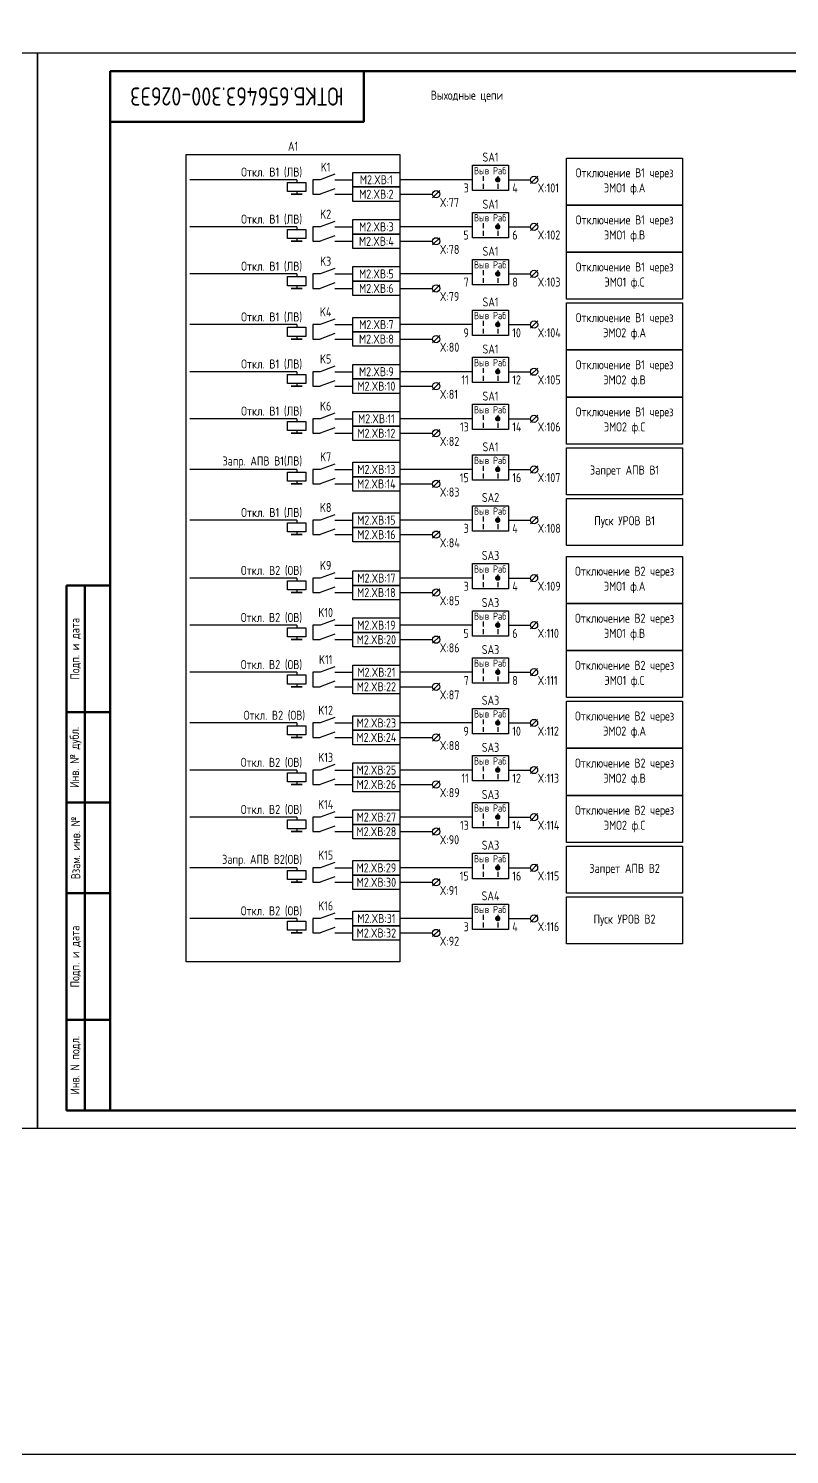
# Model space of a CAD drawing. Header units: millimetres. Extents: x -1117 to 4405, y -90 to 586.
# Drawn here: x 837.5 to 1047.5, y -90 to 303.8 of the extents above; entities that cross this region are included whole.
import ezdxf

# ---------------------------------------------------------------- set-up
doc = ezdxf.new("R2010")
doc.units = ezdxf.units.MM
doc.styles.add('Gost_type_A', font='GOST_A.TTF')

# ---------------------------------------------------------------- blocks, each defined once
blk = doc.blocks.new('Формат_А3')
blk.add_lwpolyline([(-420, 297), (0, 297), (0, 0), (-420, 0)], close=True)
at = {"lineweight": 50}
blk.add_lwpolyline([(-400, 292), (-5, 292), (-5, 5), (-400, 5)], close=True, dxfattribs=at)
blk = doc.blocks.new('Штамп угловой верхний')
at = {"lineweight": 50}
blk.add_lwpolyline([(0, 0), (70, 0), (70, -14), (0, -14)], close=True, dxfattribs=at)
blk = doc.blocks.new('Штамп левый нижний')
at = {"lineweight": 50}
for points in [[(-12, 145), (-7, 145), (-7, 110), (-12, 110)], [(-7, 145), (0, 145), (0, 110), (-7, 110)], [(-12, 110), (-7, 110), (-7, 85), (-12, 85)], [(-7, 110), (0, 110), (0, 85), (-7, 85)], [(-12, 85), (-7, 85), (-7, 60), (-12, 60)], [(-7, 85), (0, 85), (0, 60), (-7, 60)], [(-12, 60), (-7, 60), (-7, 25), (-12, 25)], [(-7, 60), (0, 60), (0, 25), (-7, 25)], [(-12, 25), (-7, 25), (-7, 0), (-12, 0)], [(-7, 25), (0, 25), (0, 0), (-7, 0)]]:
    blk.add_lwpolyline(points, close=True, dxfattribs=at)
at = {"char_height": 2.5, "attachment_point": 5, "rotation": 90, "style": 'Gost_type_A'}
for s, insert, width in [('Подп. и дата', (-9.5, 127.5), 35), ('Инв. № дубл.', (-9.5, 97.5), 25), ('Взам. инв. №', (-9.5, 72.5), 25), ('Подп. и дата', (-9.5, 42.5), 35), ('Инв. N подл.', (-9.5, 12.5), 25)]:
    blk.add_mtext(s, dxfattribs=dict(at, insert=insert, width=width))
blk = doc.blocks.new('POINT')
at = {"const_width": 0.75}
blk.add_lwpolyline([(-0.375, 0, 1), (0.375, 0, 1)], format="xyb", close=True, dxfattribs=at)
blk = doc.blocks.new('Переключатель_положение')
for p, q in [((2, 1), (2, -0.34)), ((2, -1.14), (2, -2.49))]:
    blk.add_line(p, q)

msp = doc.modelspace()

# ---------------------------------------------------------------- linework, layer by layer
for p, q in [((911.5, 262), (882, 262)), ((911.5, 262), (911.5, 261.25)), ((960, 262), (940, 262)), ((978.01, 263), (976.01, 261)), ((911.5, 258.75), (911.5, 258)), ((940, 258), (949, 258)), ((951.01, 259), (949.01, 257)), ((911.5, 249), (882, 249)), ((911.5, 249), (911.5, 248.25)), ((960, 249), (940, 249)), ((978.01, 250), (976.01, 248)), ((911.5, 245.75), (911.5, 245)), ((940, 245), (949, 245)), ((951.01, 246), (949.01, 244)), ((978.01, 237), (976.01, 235)), ((911.5, 236), (882, 236)), ((911.5, 236), (911.5, 235.25)), ((911.5, 232.75), (911.5, 232)), ((960, 236), (940, 236)), ((951.01, 233), (949.01, 231)), ((940, 232), (949, 232)), ((911.5, 222), (882, 222)), ((911.5, 222), (911.5, 221.25)), ((960, 222), (940, 222)), ((978.01, 223), (976.01, 221)), ((911.5, 218.75), (911.5, 218)), ((940, 218), (949, 218)), ((951.01, 219), (949.01, 217)), ((911.5, 209), (882, 209)), ((911.5, 209), (911.5, 208.25)), ((960, 209), (940, 209)), ((978.01, 210), (976.01, 208)), ((911.5, 205.75), (911.5, 205)), ((940, 205), (949, 205)), ((951.01, 206), (949.01, 204)), ((978.01, 197), (976.01, 195)), ((911.5, 196), (882, 196)), ((911.5, 196), (911.5, 195.25)), ((960, 196), (940, 196)), ((951.01, 193), (949.01, 191)), ((911.5, 192.75), (911.5, 192)), ((940, 192), (949, 192)), ((911.5, 182), (882, 182)), ((911.5, 182), (911.5, 181.25)), ((960, 182), (940, 182)), ((978.01, 183), (976.01, 181)), ((911.5, 178.75), (911.5, 178)), ((940, 178), (949, 178)), ((951.01, 179), (949.01, 177)), ((911.5, 168), (882, 168)), ((911.5, 168), (911.5, 167.25)), ((960, 168), (940, 168)), ((978.01, 169), (976.01, 167)), ((911.5, 164.75), (911.5, 164)), ((940, 164), (949, 164)), ((951.01, 165), (949.01, 163)), ((911.5, 152), (882, 152)), ((911.5, 152), (911.5, 151.25)), ((960, 152), (940, 152)), ((978, 153), (976, 151)), ((911.5, 148.75), (911.5, 148)), ((940, 148), (949, 148)), ((951, 149), (949, 147)), ((911.5, 139), (882, 139)), ((911.5, 139), (911.5, 138.25)), ((960, 139), (940, 139)), ((978, 140), (976, 138)), ((911.5, 135.75), (911.5, 135)), ((940, 135), (949, 135)), ((951, 136), (949, 134)), ((978, 127), (976, 125)), ((911.5, 126), (882, 126)), ((911.5, 126), (911.5, 125.25)), ((911.5, 122.75), (911.5, 122)), ((960, 126), (940, 126)), ((951, 123), (949, 121)), ((940, 122), (949, 122)), ((911.5, 112), (882, 112)), ((911.5, 112), (911.5, 111.25)), ((960, 112), (940, 112)), ((978, 113), (976, 111)), ((911.5, 108.75), (911.5, 108)), ((940, 108), (949, 108)), ((951, 109), (949, 107)), ((911.5, 99), (882, 99)), ((911.5, 99), (911.5, 98.25)), ((960, 99), (940, 99)), ((978, 100), (976, 98)), ((911.5, 95.75), (911.5, 95)), ((940, 95), (949, 95)), ((951, 96), (949, 94)), ((978, 87), (976, 85)), ((911.5, 86), (882, 86)), ((911.5, 86), (911.5, 85.25)), ((911.5, 82.75), (911.5, 82)), ((960, 86), (940, 86)), ((951, 83), (949, 81)), ((940, 82), (949, 82)), ((911.5, 72), (882, 72)), ((911.5, 72), (911.5, 71.25)), ((960, 72), (940, 72)), ((978, 73), (976, 71)), ((911.5, 68.75), (911.5, 68)), ((940, 68), (949, 68)), ((951, 69), (949, 67)), ((911.5, 58), (882, 58)), ((911.5, 58), (911.5, 57.25)), ((960, 58), (940, 58)), ((978, 59), (976, 57)), ((911.5, 54.75), (911.5, 54)), ((940, 54), (949, 54)), ((951, 55), (949, 53))]:
    msp.add_line(p, q)
at = {"ltscale": 1.08}
for p, q in [((918, 262), (916, 262)), ((916, 262), (916, 258)), ((922, 262), (927, 262)), ((916, 258), (918, 258)), ((922, 258), (927, 258)), ((918, 249), (916, 249)), ((916, 249), (916, 245)), ((922, 249), (927, 249)), ((916, 245), (918, 245)), ((922, 245), (927, 245)), ((918, 236), (916, 236)), ((916, 236), (916, 232)), ((922, 236), (927, 236)), ((916, 232), (918, 232)), ((922, 232), (927, 232)), ((918, 222), (916, 222)), ((916, 222), (916, 218)), ((922, 222), (927, 222)), ((916, 218), (918, 218)), ((922, 218), (927, 218)), ((918, 209), (916, 209)), ((916, 209), (916, 205)), ((922, 209), (927, 209)), ((916, 205), (918, 205)), ((922, 205), (927, 205)), ((918, 196), (916, 196)), ((916, 196), (916, 192)), ((922, 196), (927, 196)), ((916, 192), (918, 192)), ((922, 192), (927, 192)), ((918, 182), (916, 182)), ((916, 182), (916, 178)), ((922, 182), (927, 182)), ((916, 178), (918, 178)), ((922, 178), (927, 178)), ((918, 168), (916, 168)), ((916, 168), (916, 164)), ((922, 168), (927, 168)), ((916, 164), (918, 164)), ((922, 164), (927, 164)), ((918, 152), (916, 152)), ((916, 152), (916, 148)), ((922, 152), (927, 152)), ((916, 148), (918, 148)), ((922, 148), (927, 148)), ((918, 139), (916, 139)), ((916, 139), (916, 135)), ((922, 139), (927, 139)), ((916, 135), (918, 135)), ((922, 135), (927, 135)), ((918, 126), (916, 126)), ((916, 126), (916, 122)), ((922, 126), (927, 126)), ((916, 122), (918, 122)), ((922, 122), (927, 122)), ((918, 112), (916, 112)), ((916, 112), (916, 108)), ((922, 112), (927, 112)), ((916, 108), (918, 108)), ((922, 108), (927, 108)), ((918, 99), (916, 99)), ((916, 99), (916, 95)), ((922, 99), (927, 99)), ((916, 95), (918, 95)), ((922, 95), (927, 95)), ((918, 86), (916, 86)), ((916, 86), (916, 82)), ((922, 86), (927, 86)), ((916, 82), (918, 82)), ((922, 82), (927, 82)), ((918, 72), (916, 72)), ((916, 72), (916, 68)), ((922, 72), (927, 72)), ((916, 68), (918, 68)), ((922, 68), (927, 68)), ((918, 58), (916, 58)), ((916, 58), (916, 54)), ((922, 58), (927, 58)), ((916, 54), (918, 54)), ((922, 54), (927, 54))]:
    msp.add_line(p, q, dxfattribs=at)
at = {"ltscale": 4.32}
for p, q in [((922, 263.5), (918, 262)), ((922, 259.5), (918, 258)), ((922, 250.5), (918, 249)), ((922, 246.5), (918, 245)), ((922, 237.5), (918, 236)), ((922, 233.5), (918, 232)), ((922, 223.5), (918, 222)), ((922, 219.5), (918, 218)), ((922, 210.5), (918, 209)), ((922, 206.5), (918, 205)), ((922, 197.5), (918, 196)), ((922, 193.5), (918, 192)), ((922, 183.5), (918, 182)), ((922, 179.5), (918, 178)), ((922, 169.5), (918, 168)), ((922, 165.5), (918, 164)), ((922, 153.5), (918, 152)), ((922, 149.5), (918, 148)), ((922, 140.5), (918, 139)), ((922, 136.5), (918, 135)), ((922, 127.5), (918, 126)), ((922, 123.5), (918, 122)), ((922, 113.5), (918, 112)), ((922, 109.5), (918, 108)), ((922, 100.5), (918, 99)), ((922, 96.5), (918, 95)), ((922, 87.5), (918, 86)), ((922, 83.5), (918, 82)), ((922, 73.5), (918, 72)), ((922, 69.5), (918, 68)), ((922, 59.5), (918, 58)), ((922, 55.5), (918, 54))]:
    msp.add_line(p, q, dxfattribs=at)
at = {"ltscale": 4}
for p, q in [((970, 262), (976.01, 262)), ((970, 249), (976.01, 249)), ((970, 236), (976.01, 236)), ((970, 222), (976.01, 222)), ((970, 209), (976.01, 209)), ((970, 196), (976.01, 196)), ((970, 182), (976.01, 182)), ((970, 168), (976.01, 168)), ((970, 152), (976, 152)), ((970, 139), (976, 139)), ((970, 126), (976, 126)), ((970, 112), (976, 112)), ((970, 99), (976, 99)), ((970, 86), (976, 86)), ((970, 72), (976, 72)), ((970, 58), (976, 58))]:
    msp.add_line(p, q, dxfattribs=at)
at = {"color": 6}
msp.add_lwpolyline([(-1117.42, 586), (4404.54, 586), (4404.54, -90), (-1117.42, -90)], close=True, dxfattribs=at)
for points in [[(881, 269), (940, 269), (940, 46), (881, 46)], [(986, 268), (1018, 268), (1018, 255), (986, 255)], [(927, 264), (940, 264), (940, 260), (927, 260)], [(960, 266), (970, 266), (970, 259), (960, 259)], [(914, 261.25), (914, 258.75), (909, 258.75), (909, 261.25)], [(927, 260), (940, 260), (940, 256), (927, 256)], [(913, 258), (910, 258)], [(960, 253), (970, 253), (970, 246), (960, 246)], [(986, 255), (1018, 255), (1018, 242), (986, 242)], [(914, 248.25), (914, 245.75), (909, 245.75), (909, 248.25)], [(927, 251), (940, 251), (940, 247), (927, 247)], [(913, 245), (910, 245)], [(927, 247), (940, 247), (940, 243), (927, 243)], [(986, 242), (1018, 242), (1018, 229), (986, 229)], [(927, 238), (940, 238), (940, 234), (927, 234)], [(960, 240), (970, 240), (970, 233), (960, 233)], [(914, 235.25), (914, 232.75), (909, 232.75), (909, 235.25)], [(927, 234), (940, 234), (940, 230), (927, 230)], [(913, 232), (910, 232)], [(960, 226), (970, 226), (970, 219), (960, 219)], [(986, 228), (1018, 228), (1018, 215), (986, 215)], [(914, 221.25), (914, 218.75), (909, 218.75), (909, 221.25)], [(927, 224), (940, 224), (940, 220), (927, 220)], [(913, 218), (910, 218)], [(927, 220), (940, 220), (940, 216), (927, 216)], [(960, 213), (970, 213), (970, 206), (960, 206)], [(986, 215), (1018, 215), (1018, 202), (986, 202)], [(927, 211), (940, 211), (940, 207), (927, 207)], [(914, 208.25), (914, 205.75), (909, 205.75), (909, 208.25)], [(913, 205), (910, 205)], [(927, 207), (940, 207), (940, 203), (927, 203)], [(986, 202), (1018, 202), (1018, 189), (986, 189)], [(927, 198), (940, 198), (940, 194), (927, 194)], [(960, 200), (970, 200), (970, 193), (960, 193)], [(914, 195.25), (914, 192.75), (909, 192.75), (909, 195.25)], [(927, 194), (940, 194), (940, 190), (927, 190)], [(913, 192), (910, 192)], [(960, 186), (970, 186), (970, 179), (960, 179)], [(986, 188), (1018, 188), (1018, 175), (986, 175)], [(914, 181.25), (914, 178.75), (909, 178.75), (909, 181.25)], [(927, 184), (940, 184), (940, 180), (927, 180)], [(913, 178), (910, 178)], [(927, 180), (940, 180), (940, 176), (927, 176)], [(986, 174), (1018, 174), (1018, 161), (986, 161)], [(927, 170), (940, 170), (940, 166), (927, 166)], [(960, 172), (970, 172), (970, 165), (960, 165)], [(914, 167.25), (914, 164.75), (909, 164.75), (909, 167.25)], [(927, 166), (940, 166), (940, 162), (927, 162)], [(913, 164), (910, 164)], [(986, 158), (1018, 158), (1018, 145), (986, 145)], [(927, 154), (940, 154), (940, 150), (927, 150)], [(960, 156), (970, 156), (970, 149), (960, 149)], [(914, 151.25), (914, 148.75), (909, 148.75), (909, 151.25)], [(927, 150), (940, 150), (940, 146), (927, 146)], [(913, 148), (910, 148)], [(960, 143), (970, 143), (970, 136), (960, 136)], [(986, 145), (1018, 145), (1018, 132), (986, 132)], [(914, 138.25), (914, 135.75), (909, 135.75), (909, 138.25)], [(927, 141), (940, 141), (940, 137), (927, 137)], [(913, 135), (910, 135)], [(927, 137), (940, 137), (940, 133), (927, 133)], [(960, 130), (970, 130), (970, 123), (960, 123)], [(986, 132), (1018, 132), (1018, 119), (986, 119)], [(927, 128), (940, 128), (940, 124), (927, 124)], [(914, 125.25), (914, 122.75), (909, 122.75), (909, 125.25)], [(927, 124), (940, 124), (940, 120), (927, 120)], [(913, 122), (910, 122)], [(960, 116), (970, 116), (970, 109), (960, 109)], [(986, 118), (1018, 118), (1018, 105), (986, 105)], [(914, 111.25), (914, 108.75), (909, 108.75), (909, 111.25)], [(927, 114), (940, 114), (940, 110), (927, 110)], [(913, 108), (910, 108)], [(927, 110), (940, 110), (940, 106), (927, 106)], [(960, 103), (970, 103), (970, 96), (960, 96)], [(986, 105), (1018, 105), (1018, 92), (986, 92)], [(927, 101), (940, 101), (940, 97), (927, 97)], [(914, 98.25), (914, 95.75), (909, 95.75), (909, 98.25)], [(913, 95), (910, 95)], [(927, 97), (940, 97), (940, 93), (927, 93)], [(986, 92), (1018, 92), (1018, 79), (986, 79)], [(927, 88), (940, 88), (940, 84), (927, 84)], [(960, 90), (970, 90), (970, 83), (960, 83)], [(914, 85.25), (914, 82.75), (909, 82.75), (909, 85.25)], [(927, 84), (940, 84), (940, 80), (927, 80)], [(913, 82), (910, 82)], [(960, 76), (970, 76), (970, 69), (960, 69)], [(986, 78), (1018, 78), (1018, 65), (986, 65)], [(914, 71.25), (914, 68.75), (909, 68.75), (909, 71.25)], [(927, 74), (940, 74), (940, 70), (927, 70)], [(913, 68), (910, 68)], [(927, 70), (940, 70), (940, 66), (927, 66)], [(986, 64), (1018, 64), (1018, 51), (986, 51)], [(927, 60), (940, 60), (940, 56), (927, 56)], [(960, 62), (970, 62), (970, 55), (960, 55)], [(914, 57.25), (914, 54.75), (909, 54.75), (909, 57.25)], [(927, 56), (940, 56), (940, 52), (927, 52)], [(913, 54), (910, 54)]]:
    msp.add_lwpolyline(points, close=True)
for centre in [(977.01, 262), (950.01, 258), (977.01, 249), (950.01, 245), (977.01, 236), (950.01, 232), (977.01, 222), (950.01, 218), (977.01, 209), (950.01, 205), (977.01, 196), (950.01, 192), (977.01, 182), (950.01, 178), (977.01, 168), (950.01, 164), (977, 152), (950, 148), (977, 139), (950, 135), (977, 126), (950, 122), (977, 112), (950, 108), (977, 99), (950, 95), (977, 86), (950, 82), (977, 72), (950, 68), (977, 58), (950, 54)]:
    msp.add_circle(centre, 1)

# ---------------------------------------------------------------- block references
at = {"color": 1}
for name, p in [('Формат_А3', (840, 0)), ('Формат_А3', (1260, 0)), ('Штамп левый нижний', (860, 5))]:
    msp.add_blockref(name, p, dxfattribs=at)
for name, p in [('Штамп угловой верхний', (860, 292)), ('Переключатель_положение', (961, 262)), ('POINT', (967, 262)), ('Переключатель_положение', (965, 262)), ('Переключатель_положение', (961, 249)), ('POINT', (967, 249)), ('Переключатель_положение', (965, 249)), ('Переключатель_положение', (961, 236)), ('POINT', (967, 236)), ('Переключатель_положение', (965, 236)), ('Переключатель_положение', (961, 222)), ('POINT', (967, 222)), ('Переключатель_положение', (965, 222)), ('Переключатель_положение', (961, 209)), ('POINT', (967, 209)), ('Переключатель_положение', (965, 209)), ('Переключатель_положение', (961, 196)), ('Переключатель_положение', (965, 196)), ('POINT', (967, 196)), ('Переключатель_положение', (961, 182)), ('POINT', (967, 182)), ('Переключатель_положение', (965, 182)), ('Переключатель_положение', (961, 168)), ('POINT', (967, 168)), ('Переключатель_положение', (965, 168)), ('Переключатель_положение', (961, 152)), ('POINT', (967, 152)), ('Переключатель_положение', (965, 152)), ('Переключатель_положение', (961, 139)), ('POINT', (967, 139)), ('Переключатель_положение', (965, 139)), ('Переключатель_положение', (961, 126)), ('POINT', (967, 126)), ('Переключатель_положение', (965, 126)), ('Переключатель_положение', (961, 112)), ('POINT', (967, 112)), ('Переключатель_положение', (965, 112)), ('Переключатель_положение', (961, 99)), ('POINT', (967, 99)), ('Переключатель_положение', (965, 99)), ('Переключатель_положение', (961, 86)), ('POINT', (967, 86)), ('Переключатель_положение', (965, 86)), ('Переключатель_положение', (961, 72)), ('POINT', (967, 72)), ('Переключатель_положение', (965, 72)), ('Переключатель_положение', (961, 58)), ('POINT', (967, 58)), ('Переключатель_положение', (965, 58))]:
    msp.add_blockref(name, p)

# ---------------------------------------------------------------- texts
at = {"insert": (895, 285), "char_height": 5, "width": 70, "attachment_point": 5, "rotation": 180, "style": 'Gost_type_A'}
msp.add_mtext('ЮТКБ.656463.300-026Э3', dxfattribs=at)
at = {"char_height": 2.5, "line_spacing_factor": 0.9, "style": 'Gost_type_A'}
for s, insert, width, attachment_point in [('Выходные цепи', (958.5, 285), 197, 5), ('A1', (910.5, 270), 59, 8), ('X:101', (978.01, 261), 8, 1), ('X:77', (951.01, 257), 8, 1), ('X:102', (978.01, 248), 8, 1), ('X:78', (951.01, 244), 8, 1), ('X:103', (978.01, 235), 8, 1), ('X:79', (951.01, 231), 8, 1), ('X:104', (978.01, 221), 8, 1), ('X:80', (951.01, 217), 8, 1), ('X:105', (978.01, 208), 8, 1), ('X:81', (951.01, 204), 8, 1), ('X:106', (978.01, 195), 8, 1), ('X:82', (951.01, 191), 8, 1), ('X:107', (978.01, 181), 8, 1), ('X:83', (951.01, 177), 8, 1), ('X:108', (978.01, 167), 8, 1), ('X:84', (951.01, 163), 8, 1), ('X:109', (978, 151), 8, 1), ('X:85', (951, 147), 8, 1), ('X:110', (978, 138), 8, 1), ('X:86', (951, 134), 8, 1), ('X:111', (978, 125), 8, 1), ('X:87', (951, 121), 8, 1), ('X:112', (978, 111), 8, 1), ('X:88', (951, 107), 8, 1), ('X:113', (978, 98), 8, 1), ('X:89', (951, 94), 8, 1), ('X:114', (978, 85), 8, 1), ('X:90', (951, 81), 8, 1), ('X:115', (978, 71), 8, 1), ('X:91', (951, 67), 8, 1), ('X:116', (978, 57), 8, 1), ('X:92', (951, 53), 8, 1)]:
    msp.add_mtext(s, dxfattribs=dict(at, insert=insert, width=width, attachment_point=attachment_point))
at = {"style": 'Gost_type_A'}
for s, insert, char_height, width, attachment_point in [('SA1', (965, 267), 2.5, 10, 8), ('Откл. B1 (ЛВ) ', (913, 264), 2.5, 31.0015, 6), ('K1', (919.5, 265.5), 2.5, 5, 5), ('Выв', (962.5, 264.5), 2, 5, 5), ('Раб', (967.5, 264.5), 2, 5, 5), ('Отключение В1 через ЭМО1 ф.А ', (1002, 261.5), 2.5, 31.9988, 5), ('M2.XВ:1', (933.5, 262), 2.5, 13, 5), ('3', (959, 260.98), 2.5, 5, 3), ('4', (971, 260.98), 2.5, 5, 1), ('M2.XВ:2', (933.5, 258), 2.5, 13, 5), ('SA1', (965, 254), 2.5, 10, 8), ('Откл. B1 (ЛВ) ', (913, 251), 2.5, 31.0015, 6), ('K2', (919.5, 252.5), 2.5, 5, 5), ('Выв', (962.5, 251.5), 2, 5, 5), ('Раб', (967.5, 251.5), 2, 5, 5), ('Отключение В1 через ЭМО1 ф.B', (1002, 248.5), 2.5, 31.9988, 5), ('M2.XВ:3', (933.5, 249), 2.5, 13, 5), ('M2.XВ:4', (933.5, 245), 2.5, 13, 5), ('5', (959, 247.98), 2.5, 5, 3), ('6', (971, 247.98), 2.5, 5, 1), ('K3', (919.5, 239.5), 2.5, 5, 5), ('SA1', (965, 241), 2.5, 10, 8), ('Откл. B1 (ЛВ) ', (913, 238), 2.5, 32, 6), ('M2.XВ:5', (933.5, 236), 2.5, 13, 5), ('Выв', (962.5, 238.5), 2, 5, 5), ('Раб', (967.5, 238.5), 2, 5, 5), ('Отключение В1 через ЭМО1 ф.C', (1002, 235.5), 2.5, 31.9988, 5), ('M2.XВ:6', (933.5, 232), 2.5, 13, 5), ('7', (959, 234.98), 2.5, 5, 3), ('8', (971, 234.98), 2.5, 5, 1), ('SA1', (965, 227), 2.5, 10, 8), ('Откл. B1 (ЛВ) ', (913, 224), 2.5, 31.0015, 6), ('K4', (919.5, 225.5), 2.5, 5, 5), ('Выв', (962.5, 224.5), 2, 5, 5), ('Раб', (967.5, 224.5), 2, 5, 5), ('Отключение В1 через ЭМО2 ф.А ', (1002, 221.5), 2.5, 31.9988, 5), ('M2.XВ:7', (933.5, 222), 2.5, 13, 5), ('9', (959, 220.98), 2.5, 5, 3), ('10', (971, 220.98), 2.5, 5, 1), ('M2.XВ:8', (933.5, 218), 2.5, 13, 5), ('Откл. B1 (ЛВ) ', (913, 211), 2.5, 31.0015, 6), ('K5', (919.5, 212.5), 2.5, 5, 5), ('SA1', (965, 214), 2.5, 10, 8), ('M2.XВ:9', (933.5, 209), 2.5, 13, 5), ('Выв', (962.5, 211.5), 2, 5, 5), ('Раб', (967.5, 211.5), 2, 5, 5), ('Отключение В1 через ЭМО2 ф.B', (1002, 208.5), 2.5, 31.9988, 5), ('M2.XВ:10', (933.5, 205), 2.5, 13, 5), ('11', (959, 207.98), 2.5, 5, 3), ('12', (971, 207.98), 2.5, 5, 1), ('SA1', (965, 201), 2.5, 10, 8), ('Откл. B1 (ЛВ) ', (913, 198), 2.5, 31.0015, 6), ('K6', (919.5, 199.5), 2.5, 5, 5), ('M2.XВ:11', (933.5, 196), 2.5, 13, 5), ('Выв', (962.5, 198.5), 2, 5, 5), ('Раб', (967.5, 198.5), 2, 5, 5), ('Отключение В1 через ЭМО2 ф.C', (1002, 195.5), 2.5, 31.9988, 5), ('M2.XВ:12', (933.5, 192), 2.5, 13, 5), ('13', (959, 194.98), 2.5, 5, 3), ('14', (971, 194.98), 2.5, 5, 1), ('SA1', (965, 187), 2.5, 10, 8), ('Запр. АПВ В1(ЛВ)', (913, 184), 2.5, 31.0015, 6), ('K7', (919.5, 185.5), 2.5, 5, 5), ('Выв', (962.5, 184.5), 2, 5, 5), ('Раб', (967.5, 184.5), 2, 5, 5), ('M2.XВ:13', (933.5, 182), 2.5, 13, 5), ('Запрет АПВ В1 ', (1002, 181.5), 2.5, 31.9988, 5), ('M2.XВ:14', (933.5, 178), 2.5, 13, 5), ('15', (959, 180.98), 2.5, 5, 3), ('16', (971, 180.98), 2.5, 5, 1), ('SA2', (965, 173), 2.5, 10, 8), ('Откл. B1 (ЛВ) ', (913, 170), 2.5, 31.0015, 6), ('K8', (919.5, 171.5), 2.5, 5, 5), ('Выв', (962.5, 170.5), 2, 5, 5), ('Раб', (967.5, 170.5), 2, 5, 5), ('M2.XВ:15', (933.5, 168), 2.5, 13, 5), ('3', (959, 166.98), 2.5, 5, 3), ('4', (971, 166.98), 2.5, 5, 1), ('Пуск УРОВ В1 ', (1002, 167.5), 2.5, 31.9988, 5), ('M2.XВ:16', (933.5, 164), 2.5, 13, 5), ('SA3', (965, 157), 2.5, 10, 8), ('Откл. В2 (ОВ)', (913, 154), 2.5, 31.0015, 6), ('K9', (919.5, 155.5), 2.5, 5, 5), ('Выв', (962.5, 154.5), 2, 5, 5), ('Раб', (967.5, 154.5), 2, 5, 5), ('Отключение В2 через ЭМО1 ф.А ', (1002, 151.5), 2.5, 31.9988, 5), ('M2.XВ:17', (933.5, 152), 2.5, 13, 5), ('3', (959, 150.98), 2.5, 5, 3), ('4', (971, 150.98), 2.5, 5, 1), ('M2.XВ:18', (933.5, 148), 2.5, 13, 5), ('SA3', (965, 144), 2.5, 10, 8), ('Откл. B2 (ОВ) ', (913, 141), 2.5, 31.0015, 6), ('K10', (919.5, 142.5), 2.5, 5, 5), ('Выв', (962.5, 141.5), 2, 5, 5), ('Раб', (967.5, 141.5), 2, 5, 5), ('Отключение В2 через ЭМО1 ф.B', (1002, 138.5), 2.5, 31.9988, 5), ('M2.XВ:19', (933.5, 139), 2.5, 13, 5), ('5', (959, 137.98), 2.5, 5, 3), ('6', (971, 137.98), 2.5, 5, 1), ('M2.XВ:20', (933.5, 135), 2.5, 13, 5), ('K11', (919.5, 129.5), 2.5, 5, 5), ('SA3', (965, 131), 2.5, 10, 8), ('Откл. B2 (ОВ) ', (913, 128), 2.5, 31.0015, 6), ('M2.XВ:21', (933.5, 126), 2.5, 13, 5), ('Выв', (962.5, 128.5), 2, 5, 5), ('Раб', (967.5, 128.5), 2, 5, 5), ('Отключение В2 через ЭМО1 ф.C', (1002, 125.5), 2.5, 31.9988, 5), ('M2.XВ:22', (933.5, 122), 2.5, 13, 5), ('7', (959, 124.98), 2.5, 5, 3), ('8', (971, 124.98), 2.5, 5, 1), ('SA3', (965, 117), 2.5, 10, 8), ('Откл. B2 (ОВ) ', (913.81, 114), 2.5, 33.0257, 6), ('K12', (919.5, 115.5), 2.5, 5, 5), ('Выв', (962.5, 114.5), 2, 5, 5), ('Раб', (967.5, 114.5), 2, 5, 5), ('Отключение В2 через ЭМО2 ф.А ', (1002, 111.5), 2.5, 31.9988, 5), ('M2.XВ:23', (933.5, 112), 2.5, 13, 5), ('9', (959, 110.98), 2.5, 5, 3), ('10', (971, 110.98), 2.5, 5, 1), ('M2.XВ:24', (933.5, 108), 2.5, 13, 5), ('SA3', (965, 104), 2.5, 10, 8), ('Откл. B2 (ОВ) ', (913, 101), 2.5, 31.9999, 6), ('K13', (919.5, 102.5), 2.5, 5, 5), ('Выв', (962.5, 101.5), 2, 5, 5), ('Раб', (967.5, 101.5), 2, 5, 5), ('M2.XВ:25', (933.5, 99), 2.5, 13, 5), ('Отключение В2 через ЭМО2 ф.B', (1002, 98.5), 2.5, 31.9988, 5), ('M2.XВ:26', (933.5, 95), 2.5, 13, 5), ('11', (959, 97.98), 2.5, 5, 3), ('12', (971, 97.98), 2.5, 5, 1), ('K14', (919.5, 89.5), 2.5, 5, 5), ('SA3', (965, 91), 2.5, 10, 8), ('Откл. B2 (ОВ) ', (913, 88), 2.5, 31.0015, 6), ('M2.XВ:27', (933.5, 86), 2.5, 13, 5), ('Выв', (962.5, 88.5), 2, 5, 5), ('Раб', (967.5, 88.5), 2, 5, 5), ('Отключение В2 через ЭМО2 ф.C', (1002, 85.5), 2.5, 31.9988, 5), ('M2.XВ:28', (933.5, 82), 2.5, 13, 5), ('13', (959, 84.98), 2.5, 5, 3), ('14', (971, 84.98), 2.5, 5, 1), ('SA3', (965, 77), 2.5, 10, 8), ('Запр. АПВ В2(ОВ)', (913, 74), 2.5, 31.0015, 6), ('K15', (919.5, 75.5), 2.5, 5, 5), ('Выв', (962.5, 74.5), 2, 5, 5), ('Раб', (967.5, 74.5), 2, 5, 5), ('M2.XВ:29', (933.5, 72), 2.5, 13, 5), ('15', (959, 70.98), 2.5, 5, 3), ('16', (971, 70.98), 2.5, 5, 1), ('Запрет АПВ В2 ', (1002, 71.5), 2.5, 31.9988, 5), ('M2.XВ:30', (933.5, 68), 2.5, 13, 5), ('SA4', (965, 63), 2.5, 10, 8), ('Откл. B2 (ОВ) ', (913, 60), 2.5, 31.0015, 6), ('K16', (919.5, 61.5), 2.5, 5, 5), ('M2.XВ:31', (933.5, 58), 2.5, 13, 5), ('Выв', (962.5, 60.5), 2, 5, 5), ('Раб', (967.5, 60.5), 2, 5, 5), ('Пуск УРОВ В2 ', (1002, 57.5), 2.5, 31.9988, 5), ('M2.XВ:32', (933.5, 54), 2.5, 13, 5), ('3', (959, 56.98), 2.5, 5, 3), ('4', (971, 56.98), 2.5, 5, 1)]:
    msp.add_mtext(s, dxfattribs=dict(at, insert=insert, char_height=char_height, width=width, attachment_point=attachment_point))

doc.saveas('drawing.dxf')
